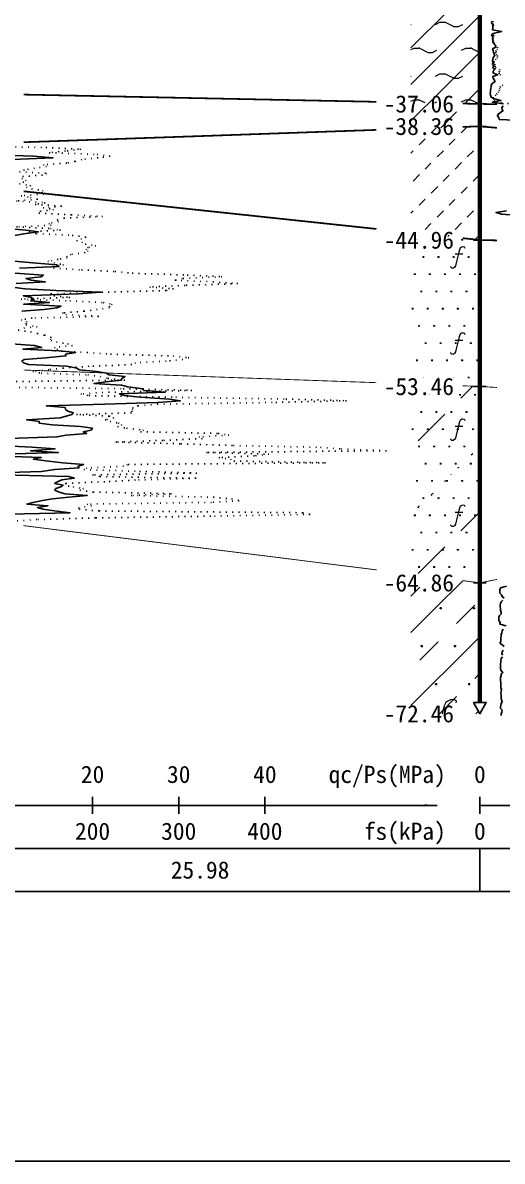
# Model space of a CAD drawing. Extents: x -37 to 3540, y -1485 to 297.
# Drawn here: x 2281.9 to 2337.6, y -1173 to -1040.8 of the extents above; entities that cross this region are included whole.
import ezdxf
from ezdxf.enums import TextEntityAlignment as Align

# ---------------------------------------------------------------- set-up
doc = ezdxf.new("R2010")
doc.units = 0
doc.linetypes.add('DOT', pattern=[6.35, 0, -6.35])
doc.layers.get('0').update_dxf_attribs({"linetype": 'CONTINUOUS'})
for name, color, linetype in [('CURVE', 200, 'CONTINUOUS'), ('FRAME', 7, 'CONTINUOUS'), ('HOLE', 41, 'CONTINUOUS'), ('RULER', 7, 'CONTINUOUS'), ('STRATUM', 241, 'CONTINUOUS')]:
    doc.layers.add(name, color=color, linetype=linetype)
doc.layers.add('HATCH', color=7, linetype='CONTINUOUS', lineweight=13)
doc.styles.add('ST', font='')
doc.styles.get('ST').set_extended_font_data('SimSun')
pattern_1 = [(45, (2352.4367, -1188), (-4.24264, 4.24264), [10, 0]), (45, (2353.4977, -1191.182), (-2.12132, 6.36396), [3, -3])]
pattern_2 = [(82.875, (2351.602, -1189.206), (0.000369, 10.000176), [0.0893, -80.5337]), (143.13, (2351.703, -1189.2818), (-29.999964, 20.000054), [0.12627, -49.87373]), (172.875, (2351.8803, -1189.304), (-70.000246, 9.99966), [0.17857, -80.44443]), (206.565, (2352.0587, -1189.2147), (-9.9997, -9.99969), [0.19954, -22.16046]), (243.435, (2352.148, -1189.0363), (9e-06, -9.9997), [0.19954, -22.16146]), (255.964, (2352.2373, -1188.679), (-0.0002, -9.9995), [0.36813, -40.86287]), (255.964, (2352.5473, -1187.439), (-0.0002, -9.9995), [1.2784, -39.9526]), (255.964, (2352.6158, -1187.165), (-0.0002, -9.9995), [0.28235, -40.94865]), (216.87, (2352.806, -1186.9108), (-9.999982, -10.000018), [0.12627, -49.87373]), (243.435, (2352.705, -1186.9865), (9e-06, -9.9997), [0.19954, -22.16146]), (206.565, (2352.9845, -1186.8215), (-9.9997, -9.99969), [0.19954, -22.16046]), (172.875, (2353.1617, -1186.8437), (-70.000246, 9.99966), [0.17857, -80.44443]), (143.13, (2353.2627, -1186.9194), (-29.999964, 20.000054), [0.12627, -49.87373]), (82.875, (2353.2516, -1187.008), (0.000369, 10.000176), [0.0893, -80.5337]), (0, (2352.107, -1187.66), (0, 10), [0.89286, -9.10714]), (0, (2352.4617, -1188), (1, 2), [0, -1.75]), (0, (2352.4367, -1187.975), (1, 2), [0, -1.75]), (0, (2352.4367, -1188), (1, 2), [0, -1.75]), (0, (2352.4117, -1188), (1, 2), [0, -1.75]), (0, (2352.4367, -1188.025), (1, 2), [0, -1.75])]

# ---------------------------------------------------------------- blocks, each defined once
blk = doc.blocks.new('Arrow')
for points in [[(-3.984779, 0.348623), (0, 0), (-3.189535, 0)], [(-3.189535, 0), (0, 0), (-3.984779, -0.348623)]]:
    blk.add_solid(points)

msp = doc.modelspace()

# ---------------------------------------------------------------- hatches: boundary and pattern name
at = {"layer": 'HATCH'}
h = msp.add_hatch(dxfattribs=at)
h.set_pattern_fill('YNNT', color=251, style=0)
h.set_pattern_definition([(45, (2352.4367, -1188), (-2.12132, 2.12132), [10, 0]), (26.565, (2353.5108, -1188.2536), (5.999823, 5.99981), [0.567, -12.849]), (0, (2352.944, -1188.2536), (0, 6), [0.567, -5.433]), (26.565, (2350.8554, -1188), (5.999823, 5.99981), [0.567, -12.849]), (0, (2351.3625, -1187.7464), (0, 6), [0.567, -5.433]), (153.435, (2352.9438, -1188.2536), (-5.999818, -5e-06), [1.134, -12.2826]), (26.565, (2356.5108, -1185.2536), (5.999823, 5.99981), [0.567, -12.849]), (0, (2355.944, -1185.2536), (0, 6), [0.567, -5.433]), (26.565, (2353.8554, -1185), (5.999823, 5.99981), [0.567, -12.849]), (0, (2354.3625, -1184.7464), (0, 6), [0.567, -5.433]), (153.435, (2355.9438, -1185.2536), (-5.999818, -5e-06), [1.134, -12.2826])])
h.paths.add_polyline_path([(2335, -1038.84), (2327, -1038.35), (2327, -1050.07), (2335, -1050.23)])
h.paths.add_polyline_path([(2322.93, -1051.72), (2332.49, -1051.72), (2332.49, -1048.79), (2322.93, -1048.79)], flags=9)
h.paths.add_polyline_path([(2322.93, -1040.32), (2332.49, -1040.32), (2332.49, -1037.39), (2322.93, -1037.39)], flags=9)
h = msp.add_hatch(dxfattribs=at)
h.set_pattern_fill('FZNT', color=32, style=0)
h.set_pattern_definition(pattern_1)
h.paths.add_polyline_path([(2335, -1050.23), (2327, -1050.07), (2327, -1053.11), (2335, -1052.84)])
h.paths.add_polyline_path([(2322.93, -1054.32), (2332.49, -1054.32), (2332.49, -1051.39), (2322.93, -1051.39)], flags=9)
h.paths.add_polyline_path([(2322.93, -1051.72), (2332.49, -1051.72), (2332.49, -1048.79), (2322.93, -1048.79)], flags=9)
h = msp.add_hatch(dxfattribs=at)
h.set_pattern_fill('NZFT', color=52, style=0)
h.set_pattern_definition([(45, (2352.4367, -1188), (-6e-07, 6.99998), [0.9473, -8.9522]), (45, (2353.8367, -1186.6), (-6e-07, 6.99998), [0.9869, -8.9126]), (45, (2355.2367, -1185.2), (-6e-07, 6.99998), [1.06018, -8.8393]), (45, (2356.6367, -1183.8), (-6e-07, 6.99998), [0.94918, -8.95032]), (45, (2358.0367, -1182.4), (-6e-07, 6.99998), [1.0365, -8.863]), (45, (2355.9367, -1188), (-6e-07, 6.99998), [1.01335, -8.88615]), (45, (2357.3367, -1186.6), (-6e-07, 6.99998), [1.07896, -12.12037]), (45, (2358.7367, -1185.2), (-6e-07, 6.99998), [0.99882, -8.90067]), (45, (2353.1367, -1183.8), (-4e-07, 6.99998), [1.05533, -8.84416]), (45, (2354.5367, -1182.4), (-4e-07, 6.99998), [1.0365, -8.863])])
h.paths.add_polyline_path([(2335, -1052.84), (2327, -1053.11), (2327, -1065.18), (2335, -1066.04)])
h.paths.add_polyline_path([(2322.93, -1067.52), (2332.49, -1067.52), (2332.49, -1064.59), (2322.93, -1064.59)], flags=9)
h.paths.add_polyline_path([(2322.93, -1054.32), (2332.49, -1054.32), (2332.49, -1051.39), (2322.93, -1051.39)], flags=9)
h = msp.add_hatch(dxfattribs=at)
h.set_pattern_fill('FS', color=142, style=0)
h.set_pattern_definition(pattern_2)
h.paths.add_polyline_path([(2335, -1066.04), (2327, -1065.18), (2327, -1082.75), (2335, -1083.04)])
h.paths.add_polyline_path([(2322.93, -1084.52), (2332.49, -1084.52), (2332.49, -1081.59), (2322.93, -1081.59)], flags=9)
h.paths.add_polyline_path([(2322.93, -1067.52), (2332.49, -1067.52), (2332.49, -1064.59), (2322.93, -1064.59)], flags=9)
h = msp.add_hatch(dxfattribs=at)
h.set_pattern_fill('FS', color=142, style=0)
h.set_pattern_definition(pattern_2)
h.paths.add_polyline_path([(2335, -1083.04), (2327, -1082.75), (2327, -1104.83), (2335, -1105.84)])
h.paths.add_polyline_path([(2322.93, -1107.32), (2332.49, -1107.32), (2332.49, -1104.39), (2322.93, -1104.39)], flags=9)
h.paths.add_polyline_path([(2322.93, -1084.52), (2332.49, -1084.52), (2332.49, -1081.59), (2322.93, -1081.59)], flags=9)
h = msp.add_hatch(dxfattribs=at)
h.set_pattern_fill('SZFT', color=142, scale=2.2, style=0)
h.set_pattern_definition([(45, (2352.437, -1188), (-2e-06, 15.4), [4.3383, -17.4406]), (45, (2358.625, -1181.777), (-2e-06, 15.4), [4.386, -17.3928]), (45, (2363.585, -1176.819), (-2e-06, 15.4), [3.99, -17.789]), (26.565, (2352.437, -1180.3), (15.4, 15.4), [0.2123, -34.2231]), (36.87, (2353.9767, -1178.76), (15.4, 15.4), [0.435, -76.565]), (315, (2360.137, -1172.653), (15.4, 3e-06), [0.0727, -21.7062]), (26.565, (2360.137, -1188), (15.4, 15.4), [0.3184, -34.117]), (26.565, (2361.677, -1186.46), (15.4, 15.4), [0.2316, -34.2038]), (90, (2362.447, -1185.69), (-15.4, -1e-06), [0.0633, -15.3367]), (26.565, (2363.217, -1184.92), (15.4, 15.4), [0.2002, -68.6707]), (36.87, (2364.7567, -1183.38), (15.4, 15.4), [0.2435, -76.7565]), (45, (2366.297, -1181.84), (-5e-07, 15.4), [0.24, -21.5388]), (315, (2367.648, -1180.195), (15.4, 3e-06), [0.0727, -21.7062]), (36.87, (2355.5167, -1177.22), (15.4, 15.4), [0.2249, -76.7751]), (53.13, (2357.0567, -1175.68), (30.8, 46.2), [0.2956, -76.7044]), (53.13, (2358.5967, -1174.14), (30.8, 46.2), [0.2777, -76.7223])])
h.paths.add_polyline_path([(2335, -1083.04), (2327, -1082.75), (2327, -1104.83), (2335, -1105.84)])
h.paths.add_polyline_path([(2322.93, -1107.32), (2332.49, -1107.32), (2332.49, -1104.39), (2322.93, -1104.39)], flags=9)
h.paths.add_polyline_path([(2322.93, -1084.52), (2332.49, -1084.52), (2332.49, -1081.59), (2322.93, -1081.59)], flags=9)
h = msp.add_hatch(dxfattribs=at)
h.set_pattern_fill('FZNT', color=32, style=0)
h.set_pattern_definition(pattern_1)
h.paths.add_polyline_path([(2335, -1105.84), (2327, -1104.83), (2327, -1121.04), (2335, -1121.04), (2334.25, -1119.74), (2335, -1119.74)])
h.paths.add_polyline_path([(2322.93, -1122.52), (2332.49, -1122.52), (2332.49, -1119.59), (2322.93, -1119.59)], flags=9)
h.paths.add_polyline_path([(2322.93, -1107.32), (2332.49, -1107.32), (2332.49, -1104.39), (2322.93, -1104.39)], flags=9)
h = msp.add_hatch(dxfattribs=at)
h.set_pattern_fill('FS', color=32, scale=2.2, style=0)
h.set_pattern_definition([(82.875, (2350.6005, -1190.6533), (0.00081, 22.00039), [0.1964, -177.1742]), (143.13, (2350.8228, -1190.82), (-65.99992, 44.00012), [0.2778, -109.7222]), (172.875, (2351.2126, -1190.8687), (-154.00054, 21.99925), [0.3929, -176.9777]), (206.565, (2351.605, -1190.672), (-21.9994, -21.9993), [0.439, -48.753]), (243.435, (2351.802, -1190.28), (2e-05, -21.9993), [0.439, -48.7552]), (255.964, (2351.998, -1189.494), (-0.00044, -21.9989), [0.81, -89.8983]), (255.964, (2352.68, -1186.7656), (-0.00044, -21.9989), [2.8124, -87.8958]), (255.964, (2352.8307, -1186.163), (-0.00044, -21.9989), [0.6212, -90.087]), (216.87, (2353.2493, -1185.6037), (-21.99996, -22.00004), [0.2778, -109.7222]), (243.435, (2353.027, -1185.77), (2e-05, -21.9993), [0.439, -48.7552]), (206.565, (2353.642, -1185.407), (-21.9994, -21.9993), [0.439, -48.753]), (172.875, (2354.0317, -1185.456), (-154.00054, 21.99925), [0.3929, -176.9777]), (143.13, (2354.254, -1185.6228), (-65.99992, 44.00012), [0.2778, -109.7222]), (82.875, (2354.2296, -1185.8177), (0.00081, 22.00039), [0.1964, -177.1742]), (0, (2351.711, -1187.252), (0, 22), [1.9643, -20.0357]), (0, (2352.4917, -1188), (2.2, 4.4), [0, -3.85]), (0, (2352.4367, -1187.945), (2.2, 4.4), [0, -3.85]), (0, (2352.4367, -1188), (2.2, 4.4), [0, -3.85]), (0, (2352.3817, -1188), (2.2, 4.4), [0, -3.85]), (0, (2352.4367, -1188.055), (2.2, 4.4), [0, -3.85])])
h.paths.add_polyline_path([(2335, -1105.84), (2327, -1104.83), (2327, -1121.04), (2335, -1121.04), (2334.25, -1119.74), (2335, -1119.74)])
h.paths.add_polyline_path([(2322.93, -1122.52), (2332.49, -1122.52), (2332.49, -1119.59), (2322.93, -1119.59)], flags=9)
h.paths.add_polyline_path([(2322.93, -1107.32), (2332.49, -1107.32), (2332.49, -1104.39), (2322.93, -1104.39)], flags=9)

# ---------------------------------------------------------------- linework, layer by layer
at = {"layer": 'CURVE', "color": 30, "linetype": 'Continuous'}
for points in [[(2336.4, -1040.63), (2336.34, -1040.84), (2336.58, -1041.04), (2336.49, -1041.23), (2336.5, -1041.44), (2336.47, -1041.63), (2337.52, -1041.84), (2336.54, -1042.04), (2336.34, -1042.23), (2336.5, -1042.44), (2336.45, -1042.63), (2336.49, -1042.84), (2336.49, -1043.04), (2336.61, -1043.23), (2336.8, -1043.44), (2336.86, -1043.63), (2336.48, -1043.84), (2336.54, -1044.04), (2336.57, -1044.23), (2336.65, -1044.44), (2336.73, -1044.63), (2336.56, -1044.84), (2336.5, -1045.04), (2336.46, -1045.23), (2336.55, -1045.44), (2336.46, -1045.63), (2336.63, -1045.84), (2336.5, -1046.04), (2336.74, -1046.23), (2336.54, -1046.44), (2336.54, -1046.63), (2337.06, -1046.84), (2336.49, -1047.04), (2336.53, -1047.23), (2336.67, -1047.44), (2336.77, -1047.63), (2336.45, -1047.84), (2336.33, -1048.04), (2336.31, -1048.23), (2336.27, -1048.44), (2336.22, -1048.63), (2336.23, -1048.84), (2336.19, -1049.04), (2336.23, -1049.23), (2336.3, -1049.44), (2336.7, -1049.63), (2337.44, -1049.84), (2336.45, -1050.04), (2337.75, -1050.23)], [(2337.72, -1050.44), (2337.56, -1050.63), (2337.58, -1050.84), (2337.67, -1051.04), (2337.38, -1051.23), (2337.12, -1051.44), (2337.03, -1051.63), (2337.19, -1051.84), (2337.25, -1052.04), (2341.69, -1052.23)], [(2277.27, -1056.1), (2283.22, -1056.3), (2285.44, -1056.5), (2280.73, -1056.7)], [(2338.09, -1062.63), (2336.89, -1062.84), (2337.5, -1063.04), (2340.12, -1063.23)], [(2280.17, -1064.7), (2282.3, -1064.9), (2283.77, -1065.1), (2282.07, -1065.3), (2281.02, -1065.5)], [(2280.96, -1068.5), (2283.13, -1068.7), (2285.91, -1068.9), (2286.17, -1069.1), (2281.57, -1069.3)], [(2281.06, -1069.9), (2284.35, -1070.1), (2284.03, -1070.3), (2282.34, -1070.5), (2282.92, -1070.7), (2284.55, -1070.9), (2281.17, -1071.1)], [(2280.73, -1071.5), (2282.22, -1071.7), (2285.77, -1071.9), (2291.01, -1072.1), (2288.39, -1072.3), (2282, -1072.5), (2282.96, -1072.7), (2283.21, -1072.9), (2282.88, -1073.1), (2285.05, -1073.3), (2282.07, -1073.5), (2286.4, -1073.7), (2285.92, -1073.9), (2284.41, -1074.1), (2281.85, -1074.3)], [(2280.63, -1078.1), (2283.32, -1078.3), (2284.15, -1078.5), (2281.97, -1078.7), (2286.17, -1078.9), (2288.1, -1079.1), (2286.91, -1079.3), (2286.95, -1079.5), (2284.63, -1079.7), (2282.11, -1079.9), (2281.85, -1080.1), (2282.03, -1080.3), (2282.62, -1080.5), (2287.06, -1080.7), (2288.24, -1080.9), (2288.51, -1081.1), (2290.5, -1081.3), (2291.66, -1081.5), (2291.93, -1081.7), (2293.82, -1081.9), (2293.44, -1082.1), (2293.4, -1082.3), (2291.58, -1082.5), (2290.21, -1082.7), (2293.4, -1082.9), (2294.16, -1083.1), (2295.94, -1083.3), (2295.97, -1083.5), (2298.48, -1083.7), (2293.17, -1083.9), (2293.72, -1084.1), (2295.59, -1084.3), (2298.96, -1084.5), (2300.24, -1084.7), (2297.63, -1084.9), (2291.48, -1085.1), (2284.7, -1085.3), (2286.88, -1085.5), (2286.91, -1085.7), (2287.16, -1085.9), (2287.8, -1086.1), (2287.65, -1086.3), (2286.99, -1086.5), (2286.29, -1086.7), (2282.41, -1086.9), (2283.87, -1087.1), (2283.86, -1087.3), (2285.36, -1087.5), (2288.64, -1087.7), (2290.04, -1087.9), (2289.88, -1088.1), (2288.97, -1088.3), (2289.38, -1088.5), (2287, -1088.7), (2285.92, -1088.9), (2280.31, -1089.1)], [(2279.14, -1089.9), (2283.01, -1090.1), (2285.7, -1090.3), (2282.85, -1090.5), (2286.08, -1090.7), (2279.8, -1090.9)], [(2278.53, -1091.1), (2284.09, -1091.3), (2283.17, -1091.5), (2284.92, -1091.7), (2286.59, -1091.9), (2289.01, -1092.1), (2288.36, -1092.3), (2288.47, -1092.5), (2285.68, -1092.7), (2284.12, -1092.9), (2277.67, -1093.1)], [(2279.59, -1093.3), (2287.29, -1093.5), (2287.92, -1093.7), (2286.47, -1093.9), (2285.97, -1094.1), (2285.64, -1094.3), (2286.62, -1094.5), (2286.37, -1094.7), (2285.8, -1094.9), (2285.68, -1095.1), (2286.17, -1095.3), (2286.85, -1095.5), (2289.44, -1095.7), (2287.28, -1095.9), (2285.38, -1096.1), (2284.24, -1096.3), (2283.16, -1096.5), (2282.43, -1096.7), (2284.86, -1096.9), (2283.64, -1097.1), (2284.28, -1097.3), (2285.64, -1097.5), (2287.44, -1097.7), (2278.53, -1097.9)], [(2338.08, -1106.23), (2337.41, -1106.43), (2337.31, -1106.64), (2337.31, -1106.84), (2337.33, -1107.04), (2337.51, -1107.23), (2337.58, -1107.43), (2337.83, -1107.64)], [(2337.67, -1107.84), (2337.48, -1108.04), (2337.4, -1108.23), (2337.36, -1108.43), (2337.37, -1108.64), (2337.39, -1108.84), (2337.41, -1109.04), (2337.49, -1109.23), (2337.47, -1109.43), (2337.27, -1109.64), (2337.22, -1109.84), (2337.2, -1110.04), (2337.22, -1110.23), (2337.36, -1110.43), (2337.32, -1110.64), (2338.06, -1110.84)], [(2337.72, -1111.23), (2337.57, -1111.43), (2337.54, -1111.64), (2337.48, -1111.84), (2337.48, -1112.04), (2337.44, -1112.23), (2337.44, -1112.43), (2337.44, -1112.64), (2337.33, -1112.84), (2337.59, -1113.04), (2337.82, -1113.23)], [(2337.69, -1113.64), (2337.57, -1113.84), (2337.54, -1114.04), (2337.62, -1114.23)], [(2337.61, -1114.43), (2337.46, -1114.64), (2337.44, -1114.84), (2337.42, -1115.04), (2337.39, -1115.23), (2337.41, -1115.43), (2337.39, -1115.64), (2337.38, -1115.84), (2337.47, -1116.04), (2337.68, -1116.23), (2337.47, -1116.43), (2337.47, -1116.64), (2337.4, -1116.84), (2337.4, -1117.04), (2337.41, -1117.23), (2337.44, -1117.43), (2337.45, -1117.64), (2337.44, -1117.84), (2337.44, -1118.04), (2337.5, -1118.23), (2337.46, -1118.43), (2337.44, -1118.64), (2337.46, -1118.84), (2337.47, -1119.04), (2337.48, -1119.23), (2337.51, -1119.43), (2337.57, -1119.64), (2337.46, -1119.84), (2337.44, -1120.04), (2337.41, -1120.23), (2337.41, -1120.43), (2337.58, -1120.64), (2337.56, -1120.84), (2337.49, -1121.04), (2337.49, -1121.23)]]:
    msp.add_lwpolyline(points, dxfattribs=at)
at = {"layer": 'CURVE', "color": 100, "linetype": 'DOT', "ltscale": 0.1}
for points in [[(2336.52, -1040.63), (2336.46, -1040.84), (2336.46, -1041.04), (2336.52, -1041.23), (2336.5, -1041.44), (2336.42, -1041.63), (2337.46, -1041.84), (2336.56, -1042.04), (2336.63, -1042.23), (2336.56, -1042.44), (2336.54, -1042.63), (2336.52, -1042.84), (2336.6, -1043.04), (2336.65, -1043.23), (2336.83, -1043.44), (2337.06, -1043.63), (2337.05, -1043.84), (2336.88, -1044.04), (2336.82, -1044.23), (2336.89, -1044.44), (2337.05, -1044.63), (2337.05, -1044.84), (2336.89, -1045.04), (2336.61, -1045.23), (2336.61, -1045.44), (2336.73, -1045.63), (2336.78, -1045.84), (2336.78, -1046.04), (2337.33, -1046.23), (2337.29, -1046.44), (2337.21, -1046.63), (2337.3, -1046.84), (2337.93, -1047.04)], [(2337.68, -1048.04), (2337.39, -1048.23), (2337.32, -1048.44), (2337.26, -1048.63), (2337.18, -1048.84), (2336.97, -1049.04), (2336.87, -1049.23), (2336.53, -1049.44), (2336.58, -1049.63), (2336.67, -1049.84), (2336.75, -1050.04), (2338.64, -1050.23)], [(2274.48, -1055.1), (2284.63, -1055.3), (2288.67, -1055.5), (2286.9, -1055.7), (2285.01, -1055.9), (2290.58, -1056.1), (2292.08, -1056.3), (2290.7, -1056.5), (2288.81, -1056.7), (2288.01, -1056.9), (2287.06, -1057.1), (2284.36, -1057.3), (2284.71, -1057.5), (2283.32, -1057.7), (2282.13, -1057.9), (2281.56, -1058.1), (2284.71, -1058.3), (2284.22, -1058.5), (2281.45, -1058.7)], [(2281.83, -1058.9), (2282.33, -1059.1), (2282.06, -1059.3), (2281.56, -1059.5), (2282.88, -1059.7), (2282.38, -1059.9), (2282.98, -1060.1), (2284.32, -1060.3), (2284.06, -1060.5), (2284.4, -1060.7), (2281.76, -1060.9), (2282.84, -1061.1), (2283.71, -1061.3), (2281.21, -1061.5), (2284.53, -1061.7), (2283.4, -1061.9), (2286.48, -1062.1), (2284.3, -1062.3), (2285.53, -1062.5), (2284.02, -1062.7), (2283.82, -1062.9), (2287.59, -1063.1), (2291.22, -1063.3), (2286.77, -1063.5), (2285.94, -1063.7), (2286.1, -1063.9), (2284.99, -1064.1), (2285.25, -1064.3), (2281.23, -1064.5), (2285.16, -1064.7), (2286.32, -1064.9), (2282.67, -1065.1), (2283.53, -1065.3), (2287.69, -1065.5), (2289.32, -1065.7), (2288.78, -1065.9), (2288.2, -1066.1), (2288.81, -1066.3), (2289.19, -1066.5), (2290.43, -1066.7), (2289.52, -1066.9), (2289.27, -1067.1), (2289.53, -1067.3), (2289.19, -1067.5), (2287.53, -1067.7), (2287.08, -1067.9), (2287.11, -1068.1), (2286.05, -1068.3), (2284.84, -1068.5), (2285.54, -1068.7), (2286.68, -1068.9), (2285.66, -1069.1), (2285.51, -1069.3), (2288.78, -1069.5), (2292.66, -1069.7), (2294.65, -1069.9), (2301.04, -1070.1), (2305.06, -1070.3), (2300.5, -1070.5), (2299.59, -1070.7), (2304.01, -1070.9), (2306.9, -1071.1), (2300.78, -1071.3), (2296.68, -1071.5), (2299.44, -1071.7), (2298.58, -1071.9), (2291.21, -1072.1), (2285.14, -1072.3), (2285.57, -1072.5), (2287.4, -1072.7), (2281.75, -1072.9), (2287.4, -1073.1), (2291.29, -1073.3), (2292.34, -1073.5), (2292, -1073.7), (2292.02, -1073.9), (2290.6, -1074.1), (2289.06, -1074.3), (2286.57, -1074.5), (2286.94, -1074.7), (2290.78, -1074.9), (2283.02, -1075.1), (2281.75, -1075.3), (2282.43, -1075.5), (2282.32, -1075.7), (2282.34, -1075.9), (2283.63, -1076.1), (2281.63, -1076.3)], [(2281.43, -1076.5), (2282.85, -1076.7), (2283.65, -1076.9), (2284.49, -1077.1), (2285.21, -1077.3), (2285.17, -1077.5), (2285.24, -1077.7), (2285.85, -1077.9), (2287.15, -1078.1), (2287.72, -1078.3), (2285.64, -1078.5), (2285.98, -1078.7), (2285.7, -1078.9), (2289.41, -1079.1), (2292.14, -1079.3), (2299.39, -1079.5), (2301.23, -1079.7), (2300.54, -1079.9), (2298.6, -1080.1), (2295.04, -1080.3), (2294.6, -1080.5), (2289.65, -1080.7), (2286.65, -1080.9), (2284.98, -1081.1), (2283.11, -1081.3), (2284.07, -1081.5), (2289.49, -1081.7), (2290.93, -1081.9), (2291.84, -1082.1), (2293.79, -1082.3), (2278.82, -1082.5)], [(2277.84, -1083.1), (2293.62, -1083.3), (2301.56, -1083.5), (2291.98, -1083.7), (2288.67, -1083.9), (2289.62, -1084.1), (2299.71, -1084.3), (2312.49, -1084.5), (2319.51, -1084.7), (2310.9, -1084.9), (2297.63, -1085.1), (2295.34, -1085.3), (2294.72, -1085.5), (2294.69, -1085.7), (2294.62, -1085.9), (2294.56, -1086.1), (2288.19, -1086.3), (2292.01, -1086.5), (2292.51, -1086.7), (2291.53, -1086.9), (2292.08, -1087.1), (2293.06, -1087.3), (2293.46, -1087.5), (2292.96, -1087.7), (2294, -1087.9), (2295.97, -1088.1), (2295.62, -1088.3), (2304.63, -1088.5), (2305.87, -1088.7), (2302.41, -1088.9), (2302.79, -1089.1), (2298.2, -1089.3), (2292.75, -1089.5), (2300.3, -1089.7), (2306.39, -1089.9), (2316.49, -1090.1), (2318.89, -1090.3), (2324.15, -1090.5), (2303.29, -1090.7), (2310.52, -1090.9), (2308.84, -1091.1), (2304.71, -1091.3), (2306.05, -1091.5), (2306.46, -1091.7), (2317.07, -1091.9), (2294.1, -1092.1), (2293.65, -1092.3), (2289.39, -1092.5), (2289.03, -1092.7), (2295.5, -1092.9), (2302.15, -1093.1), (2290.05, -1093.3), (2290.9, -1093.5), (2302.08, -1093.7), (2295.03, -1093.9), (2291.47, -1094.1), (2286.98, -1094.3), (2286.49, -1094.5), (2287.78, -1094.7), (2289.01, -1094.9), (2288.58, -1095.1), (2290.12, -1095.3), (2299.22, -1095.5), (2294.52, -1095.7), (2304.06, -1095.9), (2306.19, -1096.1), (2307.07, -1096.3), (2303.86, -1096.5), (2289.42, -1096.7), (2289.93, -1096.9), (2288.44, -1097.1), (2288.51, -1097.3), (2290.83, -1097.5), (2314.42, -1097.7), (2315.32, -1097.9), (2303.77, -1098.1), (2290.39, -1098.3), (2283.59, -1098.5), (2280.25, -1098.7)]]:
    msp.add_lwpolyline(points, dxfattribs=at)
at = {"layer": 'FRAME', "linetype": 'Continuous'}
msp.add_line((2160.07, -1173), (2997.96, -1173), dxfattribs=at)
at = {"layer": 'HOLE', "linetype": 'Continuous', "const_width": 0.5}
msp.add_lwpolyline([(2335, -971.03), (2335, -1119.74)], dxfattribs=at)
at = {"layer": 'HOLE', "linetype": 'Continuous'}
for points in [[(2334.25, -1050.23), (2335.75, -1050.23)], [(2334.25, -1052.84), (2335.75, -1052.84)], [(2334.25, -1066.04), (2335.75, -1066.04)], [(2334.25, -1083.04), (2335.75, -1083.04)], [(2334.25, -1105.84), (2335.75, -1105.84)]]:
    msp.add_lwpolyline(points, dxfattribs=at)
msp.add_lwpolyline([(2334.25, -1119.74), (2335.75, -1119.74), (2335, -1121.04)], close=True, dxfattribs=at)
at = {"layer": 'RULER', "linetype": 'Continuous'}
for points in [[(2290.05, -1131.68), (2290.05, -1130.68)], [(2300.05, -1131.68), (2300.05, -1130.68)], [(2310.05, -1131.68), (2310.05, -1130.68)], [(2335, -1131.68), (2335, -1130.68)], [(2270.05, -1131.68), (2330.05, -1131.68)], [(2290.05, -1131.68), (2290.05, -1132.68)], [(2300.05, -1131.68), (2300.05, -1132.68)], [(2310.05, -1131.68), (2310.05, -1132.68)], [(2335, -1131.68), (2385, -1131.68)], [(2335, -1131.68), (2335, -1132.68)], [(2270.05, -1136.68), (2335, -1136.68), (2335, -1141.68), (2270.05, -1141.68)], [(2335, -1136.68), (2390.49, -1136.68), (2390.49, -1141.68), (2335, -1141.68)]]:
    msp.add_lwpolyline(points, dxfattribs=at)
at = {"layer": 'STRATUM', "linetype": 'Continuous'}
for points, const_width in [([(2282.05, -1049.15), (2302.53, -1049.57), (2323, -1049.99)], 0.2), ([(2333, -1050.19), (2335, -1050.23), (2337, -1050.27)], 0.2), ([(2282.05, -1054.68), (2302.53, -1053.97), (2323, -1053.25)], 0.2), ([(2333, -1052.9), (2335, -1052.84), (2337, -1053.01)], 0.2), ([(2282.05, -1060.38), (2302.53, -1062.57), (2323, -1064.75)], 0.2), ([(2333, -1065.82), (2335, -1066.04), (2337, -1066.08)], 0.2), ([(2282.05, -1081.13), (2302.53, -1081.87), (2323, -1082.6)], 0.1), ([(2333, -1082.96), (2335, -1083.04), (2337, -1083.16)], 0.1), ([(2282.03, -1099.2), (2302.53, -1101.77), (2323.03, -1104.34)], 0.1), ([(2333, -1105.58), (2335, -1105.84), (2337, -1105.44)], 0.1)]:
    msp.add_lwpolyline(points, dxfattribs=dict(at, const_width=const_width))

# ---------------------------------------------------------------- block references
at = {"layer": 'RULER', "xscale": 0.4, "yscale": 0.4, "zscale": 0.4}
msp.add_blockref('Arrow', (2330.05, -1131.68), dxfattribs=at)

# ---------------------------------------------------------------- texts
at = {"layer": 'HOLE', "style": 'ST'}
for s, p in [('-37.06', (2332, -1050.23)), ('-38.36', (2332, -1052.84)), ('-44.96', (2332, -1066.04)), ('-53.46', (2332, -1083.04)), ('-64.86', (2332, -1105.84)), ('-72.46', (2332, -1121.04))]:
    msp.add_text(s, height=2, dxfattribs=at).set_placement(p, align=Align.MIDDLE_RIGHT)
at = {"layer": 'RULER', "style": 'ST'}
for s, p in [('20', (2290.05, -1129.68)), ('30', (2300.05, -1129.68)), ('40', (2310.05, -1129.68)), ('0', (2335, -1129.68))]:
    msp.add_text(s, height=2, dxfattribs=at).set_placement(p, align=Align.BOTTOM_CENTER)
msp.add_text('qc/Ps(MPa)', height=2, dxfattribs=at).set_placement((2331.05, -1129.68), align=Align.BOTTOM_RIGHT)
for s, p in [('200', (2290.05, -1133.68)), ('300', (2300.05, -1133.68)), ('400', (2310.05, -1133.68)), ('0', (2335, -1133.68))]:
    msp.add_text(s, height=2, dxfattribs=at).set_placement(p, align=Align.TOP_CENTER)
msp.add_text('fs(kPa)', height=2, dxfattribs=at).set_placement((2331.05, -1133.68), align=Align.TOP_RIGHT)
msp.add_text('25.98', height=2, dxfattribs=at).set_placement((2302.53, -1139.18), align=Align.MIDDLE_CENTER)

doc.saveas('drawing.dxf')
